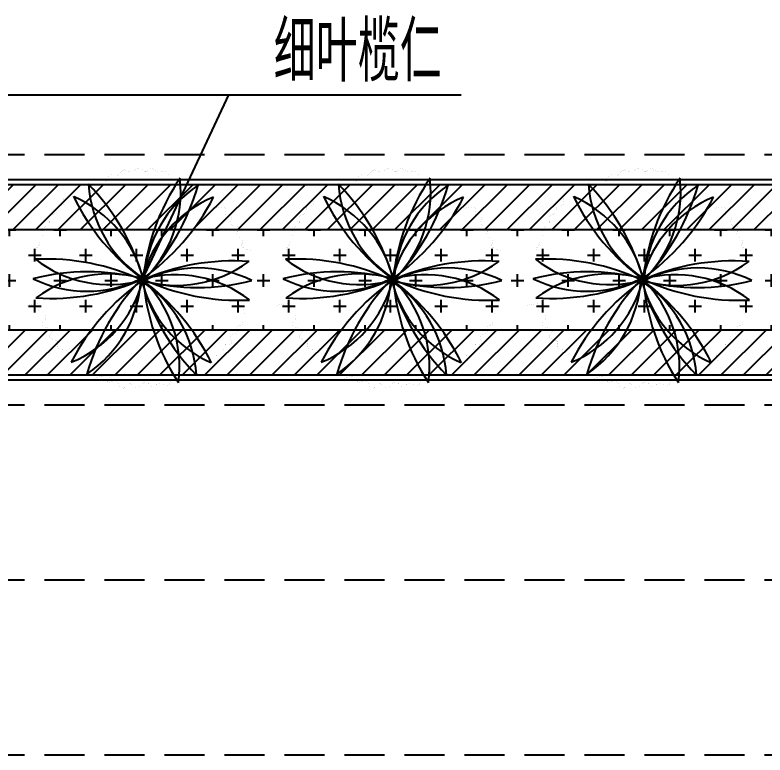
# Model space of a CAD drawing. Extents: x 941299 to 942979, y 2579300 to 2579597.
# Drawn here: x 942346.94 to 942384.44, y 2579383.13 to 2579420.1 of the extents above; entities that cross this region are included whole.
import ezdxf

# ---------------------------------------------------------------- set-up
doc = ezdxf.new("R2010")
doc.units = 0
doc.linetypes.add('HIDDEN', pattern=[0.375, 0.25, -0.125])
for name, color, linetype in [('fz', 7, 'CONTINUOUS'), ('尺寸标注', 2, 'CONTINUOUS'), ('文字', 7, 'CONTINUOUS'), ('绿化工程', 3, 'CONTINUOUS'), ('路缘石', 37, 'CONTINUOUS')]:
    doc.layers.add(name, color=color, linetype=linetype)
doc.styles.get("Standard").update_dxf_attribs({"font": 'simplex1.shx', "width": 0.7, "bigfont": 'hztxt.shx'})

# ---------------------------------------------------------------- blocks, each defined once
blk = doc.blocks.new('xygr')
at = {"layer": '绿化工程', "color": 3, "const_width": 0.00216}
for points in [[(-1.876, 4.73), (-1.801, 4.963), (-1.726, 5.118), (-1.652, 5.209), (-1.578, 5.251), (-1.506, 5.257), (-1.438, 5.243), (-1.373, 5.223), (-1.312, 5.212), (-1.257, 5.219), (-1.206, 5.245), (-1.159, 5.283), (-1.114, 5.328), (-1.071, 5.375), (-1.029, 5.42), (-0.986, 5.456), (-0.942, 5.48), (-0.897, 5.486), (-0.849, 5.478), (-0.8, 5.461), (-0.75, 5.437), (-0.7, 5.413), (-0.649, 5.392), (-0.598, 5.378), (-0.547, 5.376), (-0.497, 5.388), (-0.448, 5.412), (-0.399, 5.444), (-0.352, 5.48), (-0.304, 5.515), (-0.258, 5.546), (-0.213, 5.568), (-0.168, 5.577), (-0.124, 5.57), (-0.08, 5.551), (-0.038, 5.523), (0.004, 5.491), (0.045, 5.459), (0.086, 5.43), (0.126, 5.41), (0.165, 5.402), (0.203, 5.409), (0.241, 5.428), (0.278, 5.455), (0.315, 5.487), (0.351, 5.518), (0.388, 5.544), (0.424, 5.562), (0.461, 5.568), (0.498, 5.557), (0.536, 5.535), (0.577, 5.504), (0.62, 5.47), (0.669, 5.437), (0.722, 5.409), (0.782, 5.39), (0.85, 5.387), (0.925, 5.399), (1.004, 5.417), (1.084, 5.428), (1.16, 5.419), (1.228, 5.378), (1.284, 5.291), (1.324, 5.146), (1.343, 4.931)], [(-5.111, 1.249), (-5.212, 1.347), (-5.27, 1.431), (-5.293, 1.502), (-5.289, 1.563), (-5.266, 1.615), (-5.233, 1.661), (-5.199, 1.703), (-5.171, 1.742), (-5.156, 1.782), (-5.152, 1.821), (-5.157, 1.859), (-5.167, 1.896), (-5.178, 1.932), (-5.188, 1.966), (-5.192, 1.999), (-5.187, 2.029), (-5.171, 2.057), (-5.147, 2.082), (-5.116, 2.107), (-5.082, 2.132), (-5.048, 2.157), (-5.016, 2.183), (-4.99, 2.211), (-4.973, 2.242), (-4.966, 2.277), (-4.967, 2.314), (-4.974, 2.352), (-4.983, 2.392), (-4.992, 2.432), (-4.996, 2.47), (-4.992, 2.507), (-4.979, 2.542), (-4.953, 2.573), (-4.917, 2.601), (-4.874, 2.628), (-4.828, 2.655), (-4.781, 2.683), (-4.739, 2.714), (-4.702, 2.747), (-4.676, 2.785), (-4.663, 2.828), (-4.659, 2.874), (-4.662, 2.923), (-4.668, 2.973), (-4.674, 3.022), (-4.676, 3.068), (-4.671, 3.109), (-4.656, 3.145), (-4.628, 3.175), (-4.589, 3.198), (-4.543, 3.218), (-4.495, 3.236), (-4.446, 3.254), (-4.4, 3.274), (-4.362, 3.297), (-4.333, 3.326), (-4.318, 3.362), (-4.312, 3.404), (-4.312, 3.448), (-4.312, 3.493), (-4.31, 3.536), (-4.3, 3.577), (-4.279, 3.611), (-4.241, 3.637), (-4.186, 3.655), (-4.12, 3.67), (-4.051, 3.689), (-3.989, 3.72), (-3.943, 3.771), (-3.921, 3.848), (-3.933, 3.958), (-3.987, 4.11)], [(3.518, 3.538), (3.786, 3.602), (3.971, 3.621), (4.088, 3.606), (4.151, 3.563), (4.176, 3.502), (4.177, 3.432), (4.169, 3.359), (4.167, 3.294), (4.182, 3.242), (4.214, 3.203), (4.256, 3.173), (4.304, 3.15), (4.354, 3.13), (4.399, 3.112), (4.436, 3.091), (4.46, 3.065), (4.467, 3.033), (4.46, 2.994), (4.444, 2.951), (4.425, 2.907), (4.407, 2.864), (4.395, 2.823), (4.394, 2.786), (4.409, 2.757), (4.443, 2.735), (4.493, 2.72), (4.553, 2.709), (4.617, 2.699), (4.68, 2.688), (4.737, 2.673), (4.782, 2.652), (4.809, 2.622), (4.815, 2.582), (4.805, 2.533), (4.783, 2.478), (4.755, 2.419), (4.727, 2.359), (4.704, 2.301), (4.694, 2.248), (4.7, 2.201), (4.727, 2.162), (4.771, 2.13), (4.825, 2.103), (4.883, 2.077), (4.938, 2.049), (4.985, 2.019), (5.018, 1.981), (5.028, 1.935), (5.016, 1.879), (4.992, 1.814), (4.973, 1.745), (4.976, 1.674), (5.017, 1.604), (5.112, 1.539), (5.277, 1.482), (5.529, 1.436)], [(-5.766, -1.279), (-5.447, -1.225), (-5.243, -1.21), (-5.132, -1.226), (-5.093, -1.266), (-5.103, -1.324), (-5.141, -1.391), (-5.185, -1.461), (-5.213, -1.527), (-5.208, -1.582), (-5.173, -1.628), (-5.118, -1.667), (-5.051, -1.702), (-4.98, -1.735), (-4.914, -1.769), (-4.861, -1.806), (-4.831, -1.849), (-4.828, -1.9), (-4.848, -1.956), (-4.883, -2.016), (-4.925, -2.077), (-4.966, -2.138), (-4.999, -2.195), (-5.015, -2.246), (-5.007, -2.29), (-4.97, -2.324), (-4.909, -2.351), (-4.831, -2.373), (-4.746, -2.391), (-4.661, -2.41), (-4.583, -2.43), (-4.522, -2.456), (-4.484, -2.489), (-4.477, -2.53), (-4.493, -2.579), (-4.525, -2.632), (-4.567, -2.688), (-4.608, -2.744), (-4.643, -2.798), (-4.663, -2.847), (-4.66, -2.888), (-4.629, -2.921), (-4.576, -2.947), (-4.508, -2.97), (-4.433, -2.992), (-4.359, -3.017), (-4.294, -3.048), (-4.246, -3.087), (-4.223, -3.139), (-4.229, -3.205), (-4.248, -3.277), (-4.261, -3.349), (-4.249, -3.412), (-4.194, -3.458), (-4.075, -3.479), (-3.873, -3.467), (-3.57, -3.415)], [(3.81, -4.14), (3.735, -3.938), (3.706, -3.794), (3.714, -3.697), (3.75, -3.637), (3.804, -3.603), (3.866, -3.586), (3.928, -3.575), (3.98, -3.56), (4.015, -3.532), (4.035, -3.495), (4.044, -3.449), (4.046, -3.401), (4.046, -3.352), (4.048, -3.307), (4.056, -3.269), (4.075, -3.241), (4.107, -3.227), (4.15, -3.223), (4.201, -3.226), (4.254, -3.232), (4.307, -3.238), (4.356, -3.24), (4.397, -3.233), (4.426, -3.215), (4.44, -3.184), (4.443, -3.14), (4.438, -3.087), (4.429, -3.03), (4.419, -2.97), (4.414, -2.912), (4.417, -2.859), (4.432, -2.813), (4.461, -2.778), (4.501, -2.752), (4.55, -2.733), (4.601, -2.718), (4.652, -2.705), (4.698, -2.691), (4.735, -2.675), (4.759, -2.653), (4.767, -2.625), (4.762, -2.59), (4.748, -2.552), (4.73, -2.512), (4.713, -2.471), (4.7, -2.432), (4.697, -2.395), (4.706, -2.363), (4.732, -2.338), (4.771, -2.317), (4.818, -2.299), (4.869, -2.282), (4.919, -2.265), (4.962, -2.245), (4.995, -2.222), (5.013, -2.192), (5.012, -2.156), (4.997, -2.114), (4.973, -2.068), (4.947, -2.02), (4.925, -1.971), (4.912, -1.924), (4.914, -1.88), (4.938, -1.841), (4.985, -1.807), (5.045, -1.774), (5.103, -1.735), (5.143, -1.684), (5.152, -1.617), (5.115, -1.525), (5.016, -1.404), (4.841, -1.246)], [(-2.574, -5.069), (-2.373, -4.926), (-2.212, -4.852), (-2.085, -4.834), (-1.985, -4.858), (-1.908, -4.91), (-1.845, -4.975), (-1.792, -5.04), (-1.742, -5.091), (-1.69, -5.118), (-1.636, -5.123), (-1.58, -5.112), (-1.524, -5.094), (-1.469, -5.073), (-1.415, -5.056), (-1.364, -5.05), (-1.316, -5.061), (-1.272, -5.094), (-1.231, -5.144), (-1.193, -5.205), (-1.157, -5.27), (-1.121, -5.334), (-1.086, -5.39), (-1.05, -5.432), (-1.013, -5.452), (-0.973, -5.448), (-0.931, -5.423), (-0.888, -5.384), (-0.843, -5.336), (-0.797, -5.287), (-0.749, -5.242), (-0.701, -5.207), (-0.653, -5.189), (-0.605, -5.193), (-0.556, -5.214), (-0.507, -5.247), (-0.458, -5.286), (-0.409, -5.325), (-0.359, -5.358), (-0.309, -5.381), (-0.259, -5.386), (-0.209, -5.37), (-0.158, -5.338), (-0.107, -5.295), (-0.056, -5.246), (-0.004, -5.197), (0.048, -5.155), (0.1, -5.125), (0.152, -5.113), (0.204, -5.123), (0.256, -5.151), (0.307, -5.19), (0.357, -5.236), (0.405, -5.283), (0.451, -5.324), (0.494, -5.354), (0.535, -5.366), (0.572, -5.359), (0.608, -5.334), (0.644, -5.299), (0.683, -5.259), (0.726, -5.221), (0.776, -5.19), (0.834, -5.173), (0.903, -5.176), (0.984, -5.201), (1.071, -5.238), (1.158, -5.272), (1.24, -5.29), (1.31, -5.276), (1.362, -5.218), (1.389, -5.1), (1.387, -4.909)]]:
    blk.add_lwpolyline(points, dxfattribs=at)
at = {"layer": '绿化工程', "color": 3}
for centre, radius, start, end in [((11.164, -1.2), 11.2, 145.9472, 174.0707), ((-4.157, 4.361), 6.072, 313.5126, 6.3487), ((-10.718, -3.047), 11.2, 16.0879, 44.2115), ((3.37, 5.15), 6.072, 183.6533, 236.4894), ((-7.995, 7.762), 11.2, 316.0879, 344.2115), ((6.147, -0.34), 6.072, 123.6533, 176.4894), ((6.623, 9.064), 11.2, 205.9472, 234.0707), ((-5.853, -1.424), 6.072, 13.5126, 66.3487), ((-6.41, 9.227), 11.2, 304.7855, 332.909), ((5.87, -1.489), 6.072, 112.3508, 165.187), ((-4.78, -10.17), 11.2, 64.7855, 92.909), ((-1.64, 5.824), 6.072, 232.3508, 285.187), ((4.545, -10.265), 11.2, 85.9472, 114.0707), ((1.7, 5.784), 6.072, 253.5126, 306.3487), ((-2.719, -10.81), 11.2, 76.0879, 104.2115), ((2.782, -5.49), 6.072, 63.6533, 116.4894), ((-2.773, 5.489), 6.072, 243.6533, 296.4894), ((-4.537, 10.263), 11.2, 265.9472, 294.0707), ((-1.692, -5.785), 6.072, 73.5126, 126.3487), ((8.004, -7.763), 11.2, 136.0879, 164.2115), ((-6.614, -9.065), 11.2, 25.9472, 54.0707), ((5.862, 1.423), 6.072, 193.5126, 246.3487), ((4.789, 10.168), 11.2, 244.7855, 272.909), ((11.203, 0.94), 11.2, 184.7855, 212.909), ((1.648, -5.825), 6.072, 52.3508, 105.187), ((6.418, -9.229), 11.2, 124.7855, 152.909), ((-5.862, 1.488), 6.072, 292.3508, 345.187), ((-6.139, 0.339), 6.072, 303.6533, 356.4894), ((10.726, 3.046), 11.2, 196.0879, 224.2115), ((-3.361, -5.151), 6.072, 3.6533, 56.4894), ((2.727, 10.808), 11.2, 256.0879, 284.2115), ((-4.218, -4.336), 6.072, 352.3508, 45.187)]:
    blk.add_arc(centre, radius, start, end, dxfattribs=at)

msp = doc.modelspace()

# ---------------------------------------------------------------- hatches: boundary and pattern name
at = {"layer": '绿化工程'}
h = msp.add_hatch(dxfattribs=at)
h.set_pattern_fill('ANSI31', color=9, scale=0.25, style=0)
h.paths.add_polyline_path([(942335.4167, 2579411.64137), (942335.4167, 2579409.38137), (942397.9167, 2579409.38137), (942397.9167, 2579411.64137)])
h = msp.add_hatch(dxfattribs=at)
h.set_pattern_fill('CROSS', color=9, scale=0.2, style=0)
h.paths.add_polyline_path([(942335.4167, 2579409.38137), (942335.4167, 2579404.38137), (942397.9167, 2579404.38137), (942397.9167, 2579409.38137)])
h = msp.add_hatch(dxfattribs=at)
h.set_pattern_fill('ANSI31', color=9, scale=0.25, style=0)
h.paths.add_polyline_path([(942335.4167, 2579402.12137), (942335.4167, 2579404.38137), (942397.9167, 2579404.38137), (942397.9167, 2579402.12137)])

# ---------------------------------------------------------------- linework, layer by layer
at = {"layer": 'fz', "color": 2}
for p, q in [((942210.4167, 2579411.88137), (942510.4167, 2579411.88137)), ((942210.4167, 2579401.88137), (942510.4167, 2579401.88137))]:
    msp.add_line(p, q, dxfattribs=at)
at = {"layer": 'fz', "color": 8}
for p, q in [((942210.4167, 2579409.38137), (942510.4167, 2579409.38137)), ((942210.4167, 2579404.38137), (942510.4167, 2579404.38137))]:
    msp.add_line(p, q, dxfattribs=at)
at = {"layer": 'fz'}
msp.add_line((942210.4167, 2579401.88137), (942510.4167, 2579401.88137), dxfattribs=at)
at = {"layer": '尺寸标注'}
for p, q in [((942332.64046, 2579416.11872), (942369.24457, 2579416.11872)), ((942353.32179, 2579406.88137), (942357.64046, 2579416.11872))]:
    msp.add_line(p, q, dxfattribs=at)
at = {"layer": '尺寸标注', "color": 253, "linetype": 'HIDDEN', "ltscale": 8}
for p, q in [((942210.4167, 2579413.13137), (942510.4167, 2579413.13137)), ((942210.4167, 2579400.63137), (942510.4167, 2579400.63137)), ((942210.4167, 2579391.88137), (942510.4167, 2579391.88137)), ((942210.4167, 2579383.13137), (942510.4167, 2579383.13137))]:
    msp.add_line(p, q, dxfattribs=at)
at = {"layer": '路缘石'}
for p, q in [((942210.4167, 2579411.64137), (942510.4167, 2579411.64137)), ((942210.4167, 2579402.12137), (942510.4167, 2579402.12137))]:
    msp.add_line(p, q, dxfattribs=at)

# ---------------------------------------------------------------- block references
at = {"layer": 'fz'}
for p in [(942353.31204, 2579406.88137), (942365.81204, 2579406.88137), (942378.31204, 2579406.88137)]:
    msp.add_blockref('xygr', p, dxfattribs=at)

# ---------------------------------------------------------------- texts
at = {"layer": '文字', "width": 0.7}
msp.add_text('细叶榄仁', height=3, dxfattribs=at).set_placement((942359.88087, 2579416.77621))

doc.saveas('drawing.dxf')
